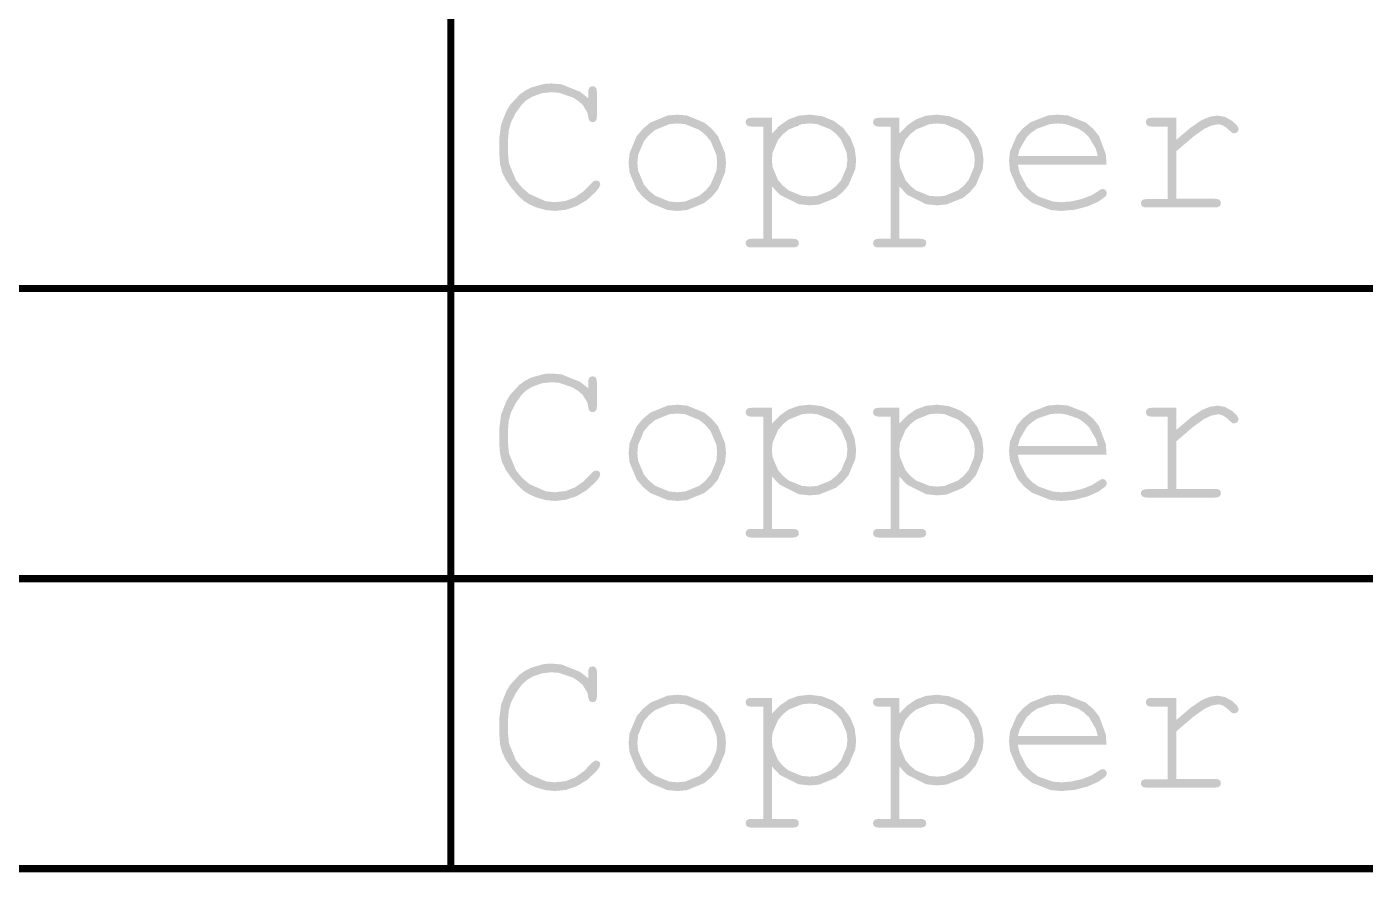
# Model space of a CAD drawing. Extents: x -3 to 268, y -4 to 76.
# Drawn here: x 188.44 to 207.35, y 30.49 to 42.44 of the extents above; entities that cross this region are included whole.
import ezdxf

# ---------------------------------------------------------------- set-up
doc = ezdxf.new("R2010")
doc.units = 0
doc.layers.add('DRILL_SYMBOLS', color=255, linetype='CONTINUOUS')

msp = doc.modelspace()

# ---------------------------------------------------------------- hatches: boundary and pattern name
at = {"layer": 'DRILL_SYMBOLS'}
for points in [[(196.371259, 41.428978), (196.371259, 41.515403), (196.37547, 41.553123), (196.388104, 41.578392), (196.407697, 41.592674), (196.432782, 41.597435), (196.457868, 41.592674), (196.47746, 41.578392), (196.490094, 41.553123), (196.494306, 41.515403), (196.494306, 41.174095), (196.490094, 41.135276), (196.47746, 41.109642), (196.457868, 41.095359), (196.432782, 41.090599), (196.409894, 41.094993), (196.391034, 41.108177), (196.377667, 41.131248), (196.371259, 41.165306), (196.360181, 41.22509), (196.29353, 41.334221), (196.237958, 41.383568), (196.150067, 41.440605), (195.956708, 41.50579), (195.851239, 41.513939), (195.713178, 41.498192), (195.583173, 41.45095), (195.498944, 41.400413), (195.433759, 41.339622), (195.346967, 41.219139), (195.27995, 41.086204), (195.249188, 40.977073), (195.238935, 40.854759), (195.238935, 40.639427), (195.251386, 40.506263), (195.350995, 40.267128), (195.438153, 40.161155), (195.541791, 40.072395), (195.773236, 39.970955), (195.901044, 39.958275), (196.051007, 39.975486), (196.184491, 40.027122), (196.307721, 40.113548), (196.426923, 40.23513), (196.45329, 40.258201), (196.482587, 40.265892), (196.506391, 40.261863), (196.525067, 40.249778), (196.537152, 40.231468), (196.541181, 40.208763), (196.525434, 40.166282), (196.478192, 40.106224), (196.350568, 39.988121), (196.207929, 39.903343), (196.056867, 39.852274), (195.903974, 39.835251), (195.769574, 39.848062), (195.632978, 39.886497), (195.536664, 39.929344), (195.458661, 39.978782), (195.38194, 40.049644), (195.289472, 40.156761), (195.20506, 40.277244), (195.152509, 40.388206), (195.125043, 40.499717), (195.115888, 40.621849), (195.115888, 40.872337), (195.140241, 41.055992), (195.2133, 41.243675), (195.266492, 41.33303), (195.399793, 41.478782), (195.479901, 41.535179), (195.566281, 41.579719), (195.749753, 41.630623), (195.846845, 41.636985), (195.993878, 41.623985), (196.256085, 41.519981)], [(198.318036, 40.514915), (198.305448, 40.379417), (198.20474, 40.139183), (198.193524, 40.514915), (198.183225, 40.626335), (198.100827, 40.823356), (198.028729, 40.908958), (197.941983, 40.980095), (197.742398, 41.061393), (197.62956, 41.071556), (197.516721, 41.061348), (197.317136, 40.979683), (197.23039, 40.908226), (197.158292, 40.822395), (197.075894, 40.62574), (197.065595, 40.514915), (197.075894, 40.404686), (197.158292, 40.208397), (197.23039, 40.122337), (197.317136, 40.05056), (197.516721, 39.968528), (197.62956, 39.958275), (197.742398, 39.968483), (197.941983, 40.050148), (198.028729, 40.121605), (198.100827, 40.207435), (198.183225, 40.404091), (198.193524, 40.514915), (198.20474, 40.139183), (198.11662, 40.034446), (198.010739, 39.947298), (197.767941, 39.8477), (197.631024, 39.835251), (197.492871, 39.847746), (197.248975, 39.94771), (197.143231, 40.035179), (197.055432, 40.140144), (196.955091, 40.380012), (196.942548, 40.514915), (196.955091, 40.650459), (197.055432, 40.89106), (197.143231, 40.996116), (197.248975, 41.083595), (197.492871, 41.183571), (197.631024, 41.196068), (197.767941, 41.183616), (198.010739, 41.084007), (198.11662, 40.996849), (198.20474, 40.892021), (198.305448, 40.651054)], [(198.966962, 41.152122), (198.966962, 40.928001), (199.080853, 41.044822), (199.202802, 41.128685), (199.340131, 41.179222), (199.500165, 41.196068), (199.674848, 41.174827), (199.835614, 41.111107), (199.972028, 41.009483), (200.073651, 40.874534), (200.136823, 40.719078), (200.15788, 40.555931), (200.146024, 40.428169), (200.051175, 40.201484), (200.033368, 40.555931), (200.023709, 40.658333), (199.946439, 40.840339), (199.878827, 40.919944), (199.797299, 40.986274), (199.608701, 41.06208), (199.50163, 41.071556), (199.393872, 41.062034), (199.204175, 40.985862), (199.122235, 40.919212), (199.054303, 40.839378), (198.976666, 40.657737), (198.966962, 40.555931), (198.976666, 40.453483), (199.054303, 40.27111), (199.122235, 40.191185), (199.204175, 40.124534), (199.393872, 40.048362), (199.50163, 40.038841), (199.608106, 40.048317), (199.796338, 40.124122), (199.878095, 40.190452), (199.946027, 40.270149), (200.023664, 40.452888), (200.033368, 40.555931), (200.051175, 40.201484), (199.968183, 40.102562), (199.867887, 40.02021), (199.63461, 39.926094), (199.50163, 39.914329), (199.344617, 39.931083), (199.077283, 40.065117), (198.966962, 40.182396), (198.966962, 39.441208), (199.26579, 39.441208), (199.30351, 39.436996), (199.328778, 39.424362), (199.343061, 39.40477), (199.347821, 39.379684), (199.343061, 39.355514), (199.328778, 39.335739), (199.30351, 39.322555), (199.26579, 39.318161), (198.678388, 39.318161), (198.640668, 39.322372), (198.615399, 39.335006), (198.601117, 39.354599), (198.596356, 39.379684), (198.601117, 39.40477), (198.615399, 39.424362), (198.640668, 39.436996), (198.678388, 39.441208), (198.843915, 39.441208), (198.843915, 41.02761), (198.678388, 41.02761), (198.640668, 41.032005), (198.615399, 41.045189), (198.601117, 41.06533), (198.596356, 41.090599), (198.601117, 41.114769), (198.615399, 41.134544), (198.640668, 41.147728), (198.678388, 41.152122)], [(200.767255, 41.152122), (200.767255, 40.928001), (200.881146, 41.044822), (201.003095, 41.128685), (201.140424, 41.179222), (201.300458, 41.196068), (201.475141, 41.174827), (201.635907, 41.111107), (201.772321, 41.009483), (201.873944, 40.874534), (201.937116, 40.719078), (201.958173, 40.555931), (201.946317, 40.428169), (201.851468, 40.201484), (201.833661, 40.555931), (201.824002, 40.658333), (201.746732, 40.840339), (201.67912, 40.919944), (201.597592, 40.986274), (201.408994, 41.06208), (201.301923, 41.071556), (201.194165, 41.062034), (201.004468, 40.985862), (200.922528, 40.919212), (200.854596, 40.839378), (200.776959, 40.657737), (200.767255, 40.555931), (200.776959, 40.453483), (200.854596, 40.27111), (200.922528, 40.191185), (201.004468, 40.124534), (201.194165, 40.048362), (201.301923, 40.038841), (201.408399, 40.048317), (201.596631, 40.124122), (201.678388, 40.190452), (201.74632, 40.270149), (201.823957, 40.452888), (201.833661, 40.555931), (201.851468, 40.201484), (201.768476, 40.102562), (201.66818, 40.02021), (201.434903, 39.926094), (201.301923, 39.914329), (201.14491, 39.931083), (200.877576, 40.065117), (200.767255, 40.182396), (200.767255, 39.441208), (201.066083, 39.441208), (201.103803, 39.436996), (201.129071, 39.424362), (201.143353, 39.40477), (201.148114, 39.379684), (201.143353, 39.355514), (201.129071, 39.335739), (201.103803, 39.322555), (201.066083, 39.318161), (200.478681, 39.318161), (200.440961, 39.322372), (200.415692, 39.335006), (200.40141, 39.354599), (200.396649, 39.379684), (200.40141, 39.40477), (200.415692, 39.424362), (200.440961, 39.436996), (200.478681, 39.441208), (200.644208, 39.441208), (200.644208, 41.02761), (200.478681, 41.02761), (200.440961, 41.032005), (200.415692, 41.045189), (200.40141, 41.06533), (200.396649, 41.090599), (200.40141, 41.114769), (200.415692, 41.134544), (200.440961, 41.147728), (200.478681, 41.152122)], [(203.696942, 40.488548), (202.443036, 40.488548), (202.467618, 40.374977), (202.567594, 40.182716), (202.642987, 40.104026), (202.731839, 40.04026), (202.939481, 39.967384), (203.05827, 39.958275), (203.199262, 39.969627), (203.346845, 40.003685), (203.483808, 40.056419), (203.592938, 40.123802), (203.618939, 40.140281), (203.641278, 40.145775), (203.663251, 40.141197), (203.682294, 40.127464), (203.695478, 40.107505), (203.699872, 40.084251), (203.694013, 40.059715), (203.676435, 40.035911), (203.578839, 39.965049), (203.426679, 39.898948), (203.244855, 39.851175), (203.05827, 39.835251), (202.906613, 39.848204), (202.642575, 39.95183), (202.530194, 40.042503), (202.437589, 40.151588), (202.331754, 40.402443), (202.318524, 40.544212), (202.33093, 40.673484), (202.430173, 40.903465), (202.517011, 41.004173), (202.622159, 41.088127), (202.867887, 41.184074), (203.008466, 41.196068), (203.152661, 41.183754), (203.400952, 41.085243), (203.505048, 40.999046), (203.5901, 40.893257), (203.572431, 40.61306), (203.546659, 40.710106), (203.450345, 40.875633), (203.379804, 40.944114), (203.298093, 40.99987), (203.112424, 41.063591), (203.008466, 41.071556), (202.904553, 41.063682), (202.719251, 41.000694), (202.63786, 40.945579), (202.567548, 40.877556), (202.470868, 40.711296), (202.444501, 40.61306), (203.572431, 40.61306), (203.5901, 40.893257), (203.686048, 40.638008)], [(204.684247, 41.152122), (204.684247, 40.841575), (204.894269, 41.019737), (205.043866, 41.120628), (205.158673, 41.16732), (205.264325, 41.182884), (205.370343, 41.16439), (205.468671, 41.108909), (205.539533, 41.043907), (205.563153, 40.996849), (205.558576, 40.971397), (205.544843, 40.950706), (205.524152, 40.936973), (205.4987, 40.932396), (205.48515, 40.933677), (205.473798, 40.937523), (205.459149, 40.948326), (205.435712, 40.970482), (205.387738, 41.013694), (205.346356, 41.040794), (205.308637, 41.055076), (205.271649, 41.059837), (205.182843, 41.043724), (205.077558, 40.995384), (204.922467, 40.884422), (204.684247, 40.680443), (204.684247, 40.006614), (205.229169, 40.006614), (205.267987, 40.002403), (205.293622, 39.989769), (205.307904, 39.970176), (205.312665, 39.945091), (205.307904, 39.920921), (205.293622, 39.901146), (205.267987, 39.887962), (205.229169, 39.883568), (204.263837, 39.883568), (204.226117, 39.887779), (204.200849, 39.900413), (204.186566, 39.919639), (204.181806, 39.943626), (204.186383, 39.966514), (204.200116, 39.985374), (204.225202, 39.998008), (204.263837, 40.00222), (204.5612, 40.00222), (204.5612, 41.02761), (204.334149, 41.02761), (204.29643, 41.032005), (204.271161, 41.045189), (204.256879, 41.06533), (204.252118, 41.090599), (204.256696, 41.114769), (204.270429, 41.134544), (204.295514, 41.147728), (204.334149, 41.152122)], [(196.371259, 37.328978), (196.371259, 37.415403), (196.37547, 37.453123), (196.388104, 37.478392), (196.407697, 37.492674), (196.432782, 37.497435), (196.457868, 37.492674), (196.47746, 37.478392), (196.490094, 37.453123), (196.494306, 37.415403), (196.494306, 37.074095), (196.490094, 37.035276), (196.47746, 37.009642), (196.457868, 36.995359), (196.432782, 36.990599), (196.409894, 36.994993), (196.391034, 37.008177), (196.377667, 37.031248), (196.371259, 37.065306), (196.360181, 37.12509), (196.29353, 37.234221), (196.237958, 37.283568), (196.150067, 37.340605), (195.956708, 37.40579), (195.851239, 37.413939), (195.713178, 37.398192), (195.583173, 37.35095), (195.498944, 37.300413), (195.433759, 37.239622), (195.346967, 37.119139), (195.27995, 36.986204), (195.249188, 36.877073), (195.238935, 36.754759), (195.238935, 36.539427), (195.251386, 36.406263), (195.350995, 36.167128), (195.438153, 36.061155), (195.541791, 35.972395), (195.773236, 35.870955), (195.901044, 35.858275), (196.051007, 35.875486), (196.184491, 35.927122), (196.307721, 36.013548), (196.426923, 36.13513), (196.45329, 36.158201), (196.482587, 36.165892), (196.506391, 36.161863), (196.525067, 36.149778), (196.537152, 36.131468), (196.541181, 36.108763), (196.525434, 36.066282), (196.478192, 36.006224), (196.350568, 35.888121), (196.207929, 35.803343), (196.056867, 35.752274), (195.903974, 35.735251), (195.769574, 35.748062), (195.632978, 35.786497), (195.536664, 35.829344), (195.458661, 35.878782), (195.38194, 35.949644), (195.289472, 36.056761), (195.20506, 36.177244), (195.152509, 36.288206), (195.125043, 36.399717), (195.115888, 36.521849), (195.115888, 36.772337), (195.140241, 36.955992), (195.2133, 37.143675), (195.266492, 37.23303), (195.399793, 37.378782), (195.479901, 37.435179), (195.566281, 37.479719), (195.749753, 37.530623), (195.846845, 37.536985), (195.993878, 37.523985), (196.256085, 37.419981)], [(198.318036, 36.414915), (198.305448, 36.279417), (198.20474, 36.039183), (198.193524, 36.414915), (198.183225, 36.526335), (198.100827, 36.723356), (198.028729, 36.808958), (197.941983, 36.880095), (197.742398, 36.961393), (197.62956, 36.971556), (197.516721, 36.961348), (197.317136, 36.879683), (197.23039, 36.808226), (197.158292, 36.722395), (197.075894, 36.52574), (197.065595, 36.414915), (197.075894, 36.304686), (197.158292, 36.108397), (197.23039, 36.022337), (197.317136, 35.95056), (197.516721, 35.868528), (197.62956, 35.858275), (197.742398, 35.868483), (197.941983, 35.950148), (198.028729, 36.021605), (198.100827, 36.107435), (198.183225, 36.304091), (198.193524, 36.414915), (198.20474, 36.039183), (198.11662, 35.934446), (198.010739, 35.847298), (197.767941, 35.7477), (197.631024, 35.735251), (197.492871, 35.747746), (197.248975, 35.84771), (197.143231, 35.935179), (197.055432, 36.040144), (196.955091, 36.280012), (196.942548, 36.414915), (196.955091, 36.550459), (197.055432, 36.79106), (197.143231, 36.896116), (197.248975, 36.983595), (197.492871, 37.083571), (197.631024, 37.096068), (197.767941, 37.083616), (198.010739, 36.984007), (198.11662, 36.896849), (198.20474, 36.792021), (198.305448, 36.551054)], [(198.966962, 37.052122), (198.966962, 36.828001), (199.080853, 36.944822), (199.202802, 37.028685), (199.340131, 37.079222), (199.500165, 37.096068), (199.674848, 37.074827), (199.835614, 37.011107), (199.972028, 36.909483), (200.073651, 36.774534), (200.136823, 36.619078), (200.15788, 36.455931), (200.146024, 36.328169), (200.051175, 36.101484), (200.033368, 36.455931), (200.023709, 36.558333), (199.946439, 36.740339), (199.878827, 36.819944), (199.797299, 36.886274), (199.608701, 36.96208), (199.50163, 36.971556), (199.393872, 36.962034), (199.204175, 36.885862), (199.122235, 36.819212), (199.054303, 36.739378), (198.976666, 36.557737), (198.966962, 36.455931), (198.976666, 36.353483), (199.054303, 36.17111), (199.122235, 36.091185), (199.204175, 36.024534), (199.393872, 35.948362), (199.50163, 35.938841), (199.608106, 35.948317), (199.796338, 36.024122), (199.878095, 36.090452), (199.946027, 36.170149), (200.023664, 36.352888), (200.033368, 36.455931), (200.051175, 36.101484), (199.968183, 36.002562), (199.867887, 35.92021), (199.63461, 35.826094), (199.50163, 35.814329), (199.344617, 35.831083), (199.077283, 35.965117), (198.966962, 36.082396), (198.966962, 35.341208), (199.26579, 35.341208), (199.30351, 35.336996), (199.328778, 35.324362), (199.343061, 35.30477), (199.347821, 35.279684), (199.343061, 35.255514), (199.328778, 35.235739), (199.30351, 35.222555), (199.26579, 35.218161), (198.678388, 35.218161), (198.640668, 35.222372), (198.615399, 35.235006), (198.601117, 35.254599), (198.596356, 35.279684), (198.601117, 35.30477), (198.615399, 35.324362), (198.640668, 35.336996), (198.678388, 35.341208), (198.843915, 35.341208), (198.843915, 36.92761), (198.678388, 36.92761), (198.640668, 36.932005), (198.615399, 36.945189), (198.601117, 36.96533), (198.596356, 36.990599), (198.601117, 37.014769), (198.615399, 37.034544), (198.640668, 37.047728), (198.678388, 37.052122)], [(200.767255, 37.052122), (200.767255, 36.828001), (200.881146, 36.944822), (201.003095, 37.028685), (201.140424, 37.079222), (201.300458, 37.096068), (201.475141, 37.074827), (201.635907, 37.011107), (201.772321, 36.909483), (201.873944, 36.774534), (201.937116, 36.619078), (201.958173, 36.455931), (201.946317, 36.328169), (201.851468, 36.101484), (201.833661, 36.455931), (201.824002, 36.558333), (201.746732, 36.740339), (201.67912, 36.819944), (201.597592, 36.886274), (201.408994, 36.96208), (201.301923, 36.971556), (201.194165, 36.962034), (201.004468, 36.885862), (200.922528, 36.819212), (200.854596, 36.739378), (200.776959, 36.557737), (200.767255, 36.455931), (200.776959, 36.353483), (200.854596, 36.17111), (200.922528, 36.091185), (201.004468, 36.024534), (201.194165, 35.948362), (201.301923, 35.938841), (201.408399, 35.948317), (201.596631, 36.024122), (201.678388, 36.090452), (201.74632, 36.170149), (201.823957, 36.352888), (201.833661, 36.455931), (201.851468, 36.101484), (201.768476, 36.002562), (201.66818, 35.92021), (201.434903, 35.826094), (201.301923, 35.814329), (201.14491, 35.831083), (200.877576, 35.965117), (200.767255, 36.082396), (200.767255, 35.341208), (201.066083, 35.341208), (201.103803, 35.336996), (201.129071, 35.324362), (201.143353, 35.30477), (201.148114, 35.279684), (201.143353, 35.255514), (201.129071, 35.235739), (201.103803, 35.222555), (201.066083, 35.218161), (200.478681, 35.218161), (200.440961, 35.222372), (200.415692, 35.235006), (200.40141, 35.254599), (200.396649, 35.279684), (200.40141, 35.30477), (200.415692, 35.324362), (200.440961, 35.336996), (200.478681, 35.341208), (200.644208, 35.341208), (200.644208, 36.92761), (200.478681, 36.92761), (200.440961, 36.932005), (200.415692, 36.945189), (200.40141, 36.96533), (200.396649, 36.990599), (200.40141, 37.014769), (200.415692, 37.034544), (200.440961, 37.047728), (200.478681, 37.052122)], [(203.696942, 36.388548), (202.443036, 36.388548), (202.467618, 36.274977), (202.567594, 36.082716), (202.642987, 36.004026), (202.731839, 35.94026), (202.939481, 35.867384), (203.05827, 35.858275), (203.199262, 35.869627), (203.346845, 35.903685), (203.483808, 35.956419), (203.592938, 36.023802), (203.618939, 36.040281), (203.641278, 36.045775), (203.663251, 36.041197), (203.682294, 36.027464), (203.695478, 36.007505), (203.699872, 35.984251), (203.694013, 35.959715), (203.676435, 35.935911), (203.578839, 35.865049), (203.426679, 35.798948), (203.244855, 35.751175), (203.05827, 35.735251), (202.906613, 35.748204), (202.642575, 35.85183), (202.530194, 35.942503), (202.437589, 36.051588), (202.331754, 36.302443), (202.318524, 36.444212), (202.33093, 36.573484), (202.430173, 36.803465), (202.517011, 36.904173), (202.622159, 36.988127), (202.867887, 37.084074), (203.008466, 37.096068), (203.152661, 37.083754), (203.400952, 36.985243), (203.505048, 36.899046), (203.5901, 36.793257), (203.572431, 36.51306), (203.546659, 36.610106), (203.450345, 36.775633), (203.379804, 36.844114), (203.298093, 36.89987), (203.112424, 36.963591), (203.008466, 36.971556), (202.904553, 36.963682), (202.719251, 36.900694), (202.63786, 36.845579), (202.567548, 36.777556), (202.470868, 36.611296), (202.444501, 36.51306), (203.572431, 36.51306), (203.5901, 36.793257), (203.686048, 36.538008)], [(204.684247, 37.052122), (204.684247, 36.741575), (204.894269, 36.919737), (205.043866, 37.020628), (205.158673, 37.06732), (205.264325, 37.082884), (205.370343, 37.06439), (205.468671, 37.008909), (205.539533, 36.943907), (205.563153, 36.896849), (205.558576, 36.871397), (205.544843, 36.850706), (205.524152, 36.836973), (205.4987, 36.832396), (205.48515, 36.833677), (205.473798, 36.837523), (205.459149, 36.848326), (205.435712, 36.870482), (205.387738, 36.913694), (205.346356, 36.940794), (205.308637, 36.955076), (205.271649, 36.959837), (205.182843, 36.943724), (205.077558, 36.895384), (204.922467, 36.784422), (204.684247, 36.580443), (204.684247, 35.906614), (205.229169, 35.906614), (205.267987, 35.902403), (205.293622, 35.889769), (205.307904, 35.870176), (205.312665, 35.845091), (205.307904, 35.820921), (205.293622, 35.801146), (205.267987, 35.787962), (205.229169, 35.783568), (204.263837, 35.783568), (204.226117, 35.787779), (204.200849, 35.800413), (204.186566, 35.819639), (204.181806, 35.843626), (204.186383, 35.866514), (204.200116, 35.885374), (204.225202, 35.898008), (204.263837, 35.90222), (204.5612, 35.90222), (204.5612, 36.92761), (204.334149, 36.92761), (204.29643, 36.932005), (204.271161, 36.945189), (204.256879, 36.96533), (204.252118, 36.990599), (204.256696, 37.014769), (204.270429, 37.034544), (204.295514, 37.047728), (204.334149, 37.052122)], [(196.371259, 33.228978), (196.371259, 33.315403), (196.37547, 33.353123), (196.388104, 33.378392), (196.407697, 33.392674), (196.432782, 33.397435), (196.457868, 33.392674), (196.47746, 33.378392), (196.490094, 33.353123), (196.494306, 33.315403), (196.494306, 32.974095), (196.490094, 32.935276), (196.47746, 32.909642), (196.457868, 32.895359), (196.432782, 32.890599), (196.409894, 32.894993), (196.391034, 32.908177), (196.377667, 32.931248), (196.371259, 32.965306), (196.360181, 33.02509), (196.29353, 33.134221), (196.237958, 33.183568), (196.150067, 33.240605), (195.956708, 33.30579), (195.851239, 33.313939), (195.713178, 33.298192), (195.583173, 33.25095), (195.498944, 33.200413), (195.433759, 33.139622), (195.346967, 33.019139), (195.27995, 32.886204), (195.249188, 32.777073), (195.238935, 32.654759), (195.238935, 32.439427), (195.251386, 32.306263), (195.350995, 32.067128), (195.438153, 31.961155), (195.541791, 31.872395), (195.773236, 31.770955), (195.901044, 31.758275), (196.051007, 31.775486), (196.184491, 31.827122), (196.307721, 31.913548), (196.426923, 32.03513), (196.45329, 32.058201), (196.482587, 32.065892), (196.506391, 32.061863), (196.525067, 32.049778), (196.537152, 32.031468), (196.541181, 32.008763), (196.525434, 31.966282), (196.478192, 31.906224), (196.350568, 31.788121), (196.207929, 31.703343), (196.056867, 31.652274), (195.903974, 31.635251), (195.769574, 31.648062), (195.632978, 31.686497), (195.536664, 31.729344), (195.458661, 31.778782), (195.38194, 31.849644), (195.289472, 31.956761), (195.20506, 32.077244), (195.152509, 32.188206), (195.125043, 32.299717), (195.115888, 32.421849), (195.115888, 32.672337), (195.140241, 32.855992), (195.2133, 33.043675), (195.266492, 33.13303), (195.399793, 33.278782), (195.479901, 33.335179), (195.566281, 33.379719), (195.749753, 33.430623), (195.846845, 33.436985), (195.993878, 33.423985), (196.256085, 33.319981)], [(198.318036, 32.314915), (198.305448, 32.179417), (198.20474, 31.939183), (198.193524, 32.314915), (198.183225, 32.426335), (198.100827, 32.623356), (198.028729, 32.708958), (197.941983, 32.780095), (197.742398, 32.861393), (197.62956, 32.871556), (197.516721, 32.861348), (197.317136, 32.779683), (197.23039, 32.708226), (197.158292, 32.622395), (197.075894, 32.42574), (197.065595, 32.314915), (197.075894, 32.204686), (197.158292, 32.008397), (197.23039, 31.922337), (197.317136, 31.85056), (197.516721, 31.768528), (197.62956, 31.758275), (197.742398, 31.768483), (197.941983, 31.850148), (198.028729, 31.921605), (198.100827, 32.007435), (198.183225, 32.204091), (198.193524, 32.314915), (198.20474, 31.939183), (198.11662, 31.834446), (198.010739, 31.747298), (197.767941, 31.6477), (197.631024, 31.635251), (197.492871, 31.647746), (197.248975, 31.74771), (197.143231, 31.835179), (197.055432, 31.940144), (196.955091, 32.180012), (196.942548, 32.314915), (196.955091, 32.450459), (197.055432, 32.69106), (197.143231, 32.796116), (197.248975, 32.883595), (197.492871, 32.983571), (197.631024, 32.996068), (197.767941, 32.983616), (198.010739, 32.884007), (198.11662, 32.796849), (198.20474, 32.692021), (198.305448, 32.451054)], [(198.966962, 32.952122), (198.966962, 32.728001), (199.080853, 32.844822), (199.202802, 32.928685), (199.340131, 32.979222), (199.500165, 32.996068), (199.674848, 32.974827), (199.835614, 32.911107), (199.972028, 32.809483), (200.073651, 32.674534), (200.136823, 32.519078), (200.15788, 32.355931), (200.146024, 32.228169), (200.051175, 32.001484), (200.033368, 32.355931), (200.023709, 32.458333), (199.946439, 32.640339), (199.878827, 32.719944), (199.797299, 32.786274), (199.608701, 32.86208), (199.50163, 32.871556), (199.393872, 32.862034), (199.204175, 32.785862), (199.122235, 32.719212), (199.054303, 32.639378), (198.976666, 32.457737), (198.966962, 32.355931), (198.976666, 32.253483), (199.054303, 32.07111), (199.122235, 31.991185), (199.204175, 31.924534), (199.393872, 31.848362), (199.50163, 31.838841), (199.608106, 31.848317), (199.796338, 31.924122), (199.878095, 31.990452), (199.946027, 32.070149), (200.023664, 32.252888), (200.033368, 32.355931), (200.051175, 32.001484), (199.968183, 31.902562), (199.867887, 31.82021), (199.63461, 31.726094), (199.50163, 31.714329), (199.344617, 31.731083), (199.077283, 31.865117), (198.966962, 31.982396), (198.966962, 31.241208), (199.26579, 31.241208), (199.30351, 31.236996), (199.328778, 31.224362), (199.343061, 31.20477), (199.347821, 31.179684), (199.343061, 31.155514), (199.328778, 31.135739), (199.30351, 31.122555), (199.26579, 31.118161), (198.678388, 31.118161), (198.640668, 31.122372), (198.615399, 31.135006), (198.601117, 31.154599), (198.596356, 31.179684), (198.601117, 31.20477), (198.615399, 31.224362), (198.640668, 31.236996), (198.678388, 31.241208), (198.843915, 31.241208), (198.843915, 32.82761), (198.678388, 32.82761), (198.640668, 32.832005), (198.615399, 32.845189), (198.601117, 32.86533), (198.596356, 32.890599), (198.601117, 32.914769), (198.615399, 32.934544), (198.640668, 32.947728), (198.678388, 32.952122)], [(200.767255, 32.952122), (200.767255, 32.728001), (200.881146, 32.844822), (201.003095, 32.928685), (201.140424, 32.979222), (201.300458, 32.996068), (201.475141, 32.974827), (201.635907, 32.911107), (201.772321, 32.809483), (201.873944, 32.674534), (201.937116, 32.519078), (201.958173, 32.355931), (201.946317, 32.228169), (201.851468, 32.001484), (201.833661, 32.355931), (201.824002, 32.458333), (201.746732, 32.640339), (201.67912, 32.719944), (201.597592, 32.786274), (201.408994, 32.86208), (201.301923, 32.871556), (201.194165, 32.862034), (201.004468, 32.785862), (200.922528, 32.719212), (200.854596, 32.639378), (200.776959, 32.457737), (200.767255, 32.355931), (200.776959, 32.253483), (200.854596, 32.07111), (200.922528, 31.991185), (201.004468, 31.924534), (201.194165, 31.848362), (201.301923, 31.838841), (201.408399, 31.848317), (201.596631, 31.924122), (201.678388, 31.990452), (201.74632, 32.070149), (201.823957, 32.252888), (201.833661, 32.355931), (201.851468, 32.001484), (201.768476, 31.902562), (201.66818, 31.82021), (201.434903, 31.726094), (201.301923, 31.714329), (201.14491, 31.731083), (200.877576, 31.865117), (200.767255, 31.982396), (200.767255, 31.241208), (201.066083, 31.241208), (201.103803, 31.236996), (201.129071, 31.224362), (201.143353, 31.20477), (201.148114, 31.179684), (201.143353, 31.155514), (201.129071, 31.135739), (201.103803, 31.122555), (201.066083, 31.118161), (200.478681, 31.118161), (200.440961, 31.122372), (200.415692, 31.135006), (200.40141, 31.154599), (200.396649, 31.179684), (200.40141, 31.20477), (200.415692, 31.224362), (200.440961, 31.236996), (200.478681, 31.241208), (200.644208, 31.241208), (200.644208, 32.82761), (200.478681, 32.82761), (200.440961, 32.832005), (200.415692, 32.845189), (200.40141, 32.86533), (200.396649, 32.890599), (200.40141, 32.914769), (200.415692, 32.934544), (200.440961, 32.947728), (200.478681, 32.952122)], [(203.696942, 32.288548), (202.443036, 32.288548), (202.467618, 32.174977), (202.567594, 31.982716), (202.642987, 31.904026), (202.731839, 31.84026), (202.939481, 31.767384), (203.05827, 31.758275), (203.199262, 31.769627), (203.346845, 31.803685), (203.483808, 31.856419), (203.592938, 31.923802), (203.618939, 31.940281), (203.641278, 31.945775), (203.663251, 31.941197), (203.682294, 31.927464), (203.695478, 31.907505), (203.699872, 31.884251), (203.694013, 31.859715), (203.676435, 31.835911), (203.578839, 31.765049), (203.426679, 31.698948), (203.244855, 31.651175), (203.05827, 31.635251), (202.906613, 31.648204), (202.642575, 31.75183), (202.530194, 31.842503), (202.437589, 31.951588), (202.331754, 32.202443), (202.318524, 32.344212), (202.33093, 32.473484), (202.430173, 32.703465), (202.517011, 32.804173), (202.622159, 32.888127), (202.867887, 32.984074), (203.008466, 32.996068), (203.152661, 32.983754), (203.400952, 32.885243), (203.505048, 32.799046), (203.5901, 32.693257), (203.572431, 32.41306), (203.546659, 32.510106), (203.450345, 32.675633), (203.379804, 32.744114), (203.298093, 32.79987), (203.112424, 32.863591), (203.008466, 32.871556), (202.904553, 32.863682), (202.719251, 32.800694), (202.63786, 32.745579), (202.567548, 32.677556), (202.470868, 32.511296), (202.444501, 32.41306), (203.572431, 32.41306), (203.5901, 32.693257), (203.686048, 32.438008)], [(204.684247, 32.952122), (204.684247, 32.641575), (204.894269, 32.819737), (205.043866, 32.920628), (205.158673, 32.96732), (205.264325, 32.982884), (205.370343, 32.96439), (205.468671, 32.908909), (205.539533, 32.843907), (205.563153, 32.796849), (205.558576, 32.771397), (205.544843, 32.750706), (205.524152, 32.736973), (205.4987, 32.732396), (205.48515, 32.733677), (205.473798, 32.737523), (205.459149, 32.748326), (205.435712, 32.770482), (205.387738, 32.813694), (205.346356, 32.840794), (205.308637, 32.855076), (205.271649, 32.859837), (205.182843, 32.843724), (205.077558, 32.795384), (204.922467, 32.684422), (204.684247, 32.480443), (204.684247, 31.806614), (205.229169, 31.806614), (205.267987, 31.802403), (205.293622, 31.789769), (205.307904, 31.770176), (205.312665, 31.745091), (205.307904, 31.720921), (205.293622, 31.701146), (205.267987, 31.687962), (205.229169, 31.683568), (204.263837, 31.683568), (204.226117, 31.687779), (204.200849, 31.700413), (204.186566, 31.719639), (204.181806, 31.743626), (204.186383, 31.766514), (204.200116, 31.785374), (204.225202, 31.798008), (204.263837, 31.80222), (204.5612, 31.80222), (204.5612, 32.82761), (204.334149, 32.82761), (204.29643, 32.832005), (204.271161, 32.845189), (204.256879, 32.86533), (204.252118, 32.890599), (204.256696, 32.914769), (204.270429, 32.934544), (204.295514, 32.947728), (204.334149, 32.952122)]]:
    msp.add_hatch(color=7, dxfattribs=at).paths.add_polyline_path(points)

# ---------------------------------------------------------------- linework, layer by layer
at = {"layer": 'DRILL_SYMBOLS', "color": 7}
for points, const_width in [([(194.429853, 67.437377), (194.429853, 30.537377)], 0.1), ([(196.371259, 41.428978), (196.371259, 41.515403), (196.37547, 41.553123), (196.388104, 41.578392), (196.407697, 41.592674), (196.432782, 41.597435), (196.457868, 41.592674), (196.47746, 41.578392), (196.490094, 41.553123), (196.494306, 41.515403), (196.494306, 41.174095), (196.490094, 41.135276), (196.47746, 41.109642), (196.457868, 41.095359), (196.432782, 41.090599), (196.409894, 41.094993), (196.391034, 41.108177), (196.377667, 41.131248), (196.371259, 41.165306), (196.360181, 41.22509), (196.29353, 41.334221), (196.237958, 41.383568), (196.150067, 41.440605), (195.956708, 41.50579), (195.851239, 41.513939), (195.713178, 41.498192), (195.583173, 41.45095), (195.498944, 41.400413), (195.433759, 41.339622), (195.346967, 41.219139), (195.27995, 41.086204), (195.249188, 40.977073), (195.238935, 40.854759), (195.238935, 40.639427), (195.251386, 40.506263), (195.350995, 40.267128), (195.438153, 40.161155), (195.541791, 40.072395), (195.773236, 39.970955), (195.901044, 39.958275), (196.051007, 39.975486), (196.184491, 40.027122), (196.307721, 40.113548), (196.426923, 40.23513), (196.45329, 40.258201), (196.482587, 40.265892), (196.506391, 40.261863), (196.525067, 40.249778), (196.537152, 40.231468), (196.541181, 40.208763), (196.525434, 40.166282), (196.478192, 40.106224), (196.350568, 39.988121), (196.207929, 39.903343), (196.056867, 39.852274), (195.903974, 39.835251), (195.769574, 39.848062), (195.632978, 39.886497), (195.536664, 39.929344), (195.458661, 39.978782), (195.38194, 40.049644), (195.289472, 40.156761), (195.20506, 40.277244), (195.152509, 40.388206), (195.125043, 40.499717), (195.115888, 40.621849), (195.115888, 40.872337), (195.140241, 41.055992), (195.2133, 41.243675), (195.266492, 41.33303), (195.399793, 41.478782), (195.479901, 41.535179), (195.566281, 41.579719), (195.749753, 41.630623), (195.846845, 41.636985), (195.993878, 41.623985), (196.256085, 41.519981), (196.371259, 41.428978)], 0.000001), ([(198.318036, 40.514915), (198.305448, 40.379417), (198.20474, 40.139183), (198.193524, 40.514915), (198.183225, 40.626335), (198.100827, 40.823356), (198.028729, 40.908958), (197.941983, 40.980095), (197.742398, 41.061393), (197.62956, 41.071556), (197.516721, 41.061348), (197.317136, 40.979683), (197.23039, 40.908226), (197.158292, 40.822395), (197.075894, 40.62574), (197.065595, 40.514915), (197.075894, 40.404686), (197.158292, 40.208397), (197.23039, 40.122337), (197.317136, 40.05056), (197.516721, 39.968528), (197.62956, 39.958275), (197.742398, 39.968483), (197.941983, 40.050148), (198.028729, 40.121605), (198.100827, 40.207435), (198.183225, 40.404091), (198.193524, 40.514915), (198.20474, 40.139183), (198.11662, 40.034446), (198.010739, 39.947298), (197.767941, 39.8477), (197.631024, 39.835251), (197.492871, 39.847746), (197.248975, 39.94771), (197.143231, 40.035179), (197.055432, 40.140144), (196.955091, 40.380012), (196.942548, 40.514915), (196.955091, 40.650459), (197.055432, 40.89106), (197.143231, 40.996116), (197.248975, 41.083595), (197.492871, 41.183571), (197.631024, 41.196068), (197.767941, 41.183616), (198.010739, 41.084007), (198.11662, 40.996849), (198.20474, 40.892021), (198.305448, 40.651054), (198.318036, 40.514915)], 0.000001), ([(198.966962, 41.152122), (198.966962, 40.928001), (199.080853, 41.044822), (199.202802, 41.128685), (199.340131, 41.179222), (199.500165, 41.196068), (199.674848, 41.174827), (199.835614, 41.111107), (199.972028, 41.009483), (200.073651, 40.874534), (200.136823, 40.719078), (200.15788, 40.555931), (200.146024, 40.428169), (200.051175, 40.201484), (200.033368, 40.555931), (200.023709, 40.658333), (199.946439, 40.840339), (199.878827, 40.919944), (199.797299, 40.986274), (199.608701, 41.06208), (199.50163, 41.071556), (199.393872, 41.062034), (199.204175, 40.985862), (199.122235, 40.919212), (199.054303, 40.839378), (198.976666, 40.657737), (198.966962, 40.555931), (198.976666, 40.453483), (199.054303, 40.27111), (199.122235, 40.191185), (199.204175, 40.124534), (199.393872, 40.048362), (199.50163, 40.038841), (199.608106, 40.048317), (199.796338, 40.124122), (199.878095, 40.190452), (199.946027, 40.270149), (200.023664, 40.452888), (200.033368, 40.555931), (200.051175, 40.201484), (199.968183, 40.102562), (199.867887, 40.02021), (199.63461, 39.926094), (199.50163, 39.914329), (199.344617, 39.931083), (199.077283, 40.065117), (198.966962, 40.182396), (198.966962, 39.441208), (199.26579, 39.441208), (199.30351, 39.436996), (199.328778, 39.424362), (199.343061, 39.40477), (199.347821, 39.379684), (199.343061, 39.355514), (199.328778, 39.335739), (199.30351, 39.322555), (199.26579, 39.318161), (198.678388, 39.318161), (198.640668, 39.322372), (198.615399, 39.335006), (198.601117, 39.354599), (198.596356, 39.379684), (198.601117, 39.40477), (198.615399, 39.424362), (198.640668, 39.436996), (198.678388, 39.441208), (198.843915, 39.441208), (198.843915, 41.02761), (198.678388, 41.02761), (198.640668, 41.032005), (198.615399, 41.045189), (198.601117, 41.06533), (198.596356, 41.090599), (198.601117, 41.114769), (198.615399, 41.134544), (198.640668, 41.147728), (198.678388, 41.152122), (198.966962, 41.152122)], 0.000001), ([(200.767255, 41.152122), (200.767255, 40.928001), (200.881146, 41.044822), (201.003095, 41.128685), (201.140424, 41.179222), (201.300458, 41.196068), (201.475141, 41.174827), (201.635907, 41.111107), (201.772321, 41.009483), (201.873944, 40.874534), (201.937116, 40.719078), (201.958173, 40.555931), (201.946317, 40.428169), (201.851468, 40.201484), (201.833661, 40.555931), (201.824002, 40.658333), (201.746732, 40.840339), (201.67912, 40.919944), (201.597592, 40.986274), (201.408994, 41.06208), (201.301923, 41.071556), (201.194165, 41.062034), (201.004468, 40.985862), (200.922528, 40.919212), (200.854596, 40.839378), (200.776959, 40.657737), (200.767255, 40.555931), (200.776959, 40.453483), (200.854596, 40.27111), (200.922528, 40.191185), (201.004468, 40.124534), (201.194165, 40.048362), (201.301923, 40.038841), (201.408399, 40.048317), (201.596631, 40.124122), (201.678388, 40.190452), (201.74632, 40.270149), (201.823957, 40.452888), (201.833661, 40.555931), (201.851468, 40.201484), (201.768476, 40.102562), (201.66818, 40.02021), (201.434903, 39.926094), (201.301923, 39.914329), (201.14491, 39.931083), (200.877576, 40.065117), (200.767255, 40.182396), (200.767255, 39.441208), (201.066083, 39.441208), (201.103803, 39.436996), (201.129071, 39.424362), (201.143353, 39.40477), (201.148114, 39.379684), (201.143353, 39.355514), (201.129071, 39.335739), (201.103803, 39.322555), (201.066083, 39.318161), (200.478681, 39.318161), (200.440961, 39.322372), (200.415692, 39.335006), (200.40141, 39.354599), (200.396649, 39.379684), (200.40141, 39.40477), (200.415692, 39.424362), (200.440961, 39.436996), (200.478681, 39.441208), (200.644208, 39.441208), (200.644208, 41.02761), (200.478681, 41.02761), (200.440961, 41.032005), (200.415692, 41.045189), (200.40141, 41.06533), (200.396649, 41.090599), (200.40141, 41.114769), (200.415692, 41.134544), (200.440961, 41.147728), (200.478681, 41.152122), (200.767255, 41.152122)], 0.000001), ([(203.696942, 40.488548), (202.443036, 40.488548), (202.467618, 40.374977), (202.567594, 40.182716), (202.642987, 40.104026), (202.731839, 40.04026), (202.939481, 39.967384), (203.05827, 39.958275), (203.199262, 39.969627), (203.346845, 40.003685), (203.483808, 40.056419), (203.592938, 40.123802), (203.618939, 40.140281), (203.641278, 40.145775), (203.663251, 40.141197), (203.682294, 40.127464), (203.695478, 40.107505), (203.699872, 40.084251), (203.694013, 40.059715), (203.676435, 40.035911), (203.578839, 39.965049), (203.426679, 39.898948), (203.244855, 39.851175), (203.05827, 39.835251), (202.906613, 39.848204), (202.642575, 39.95183), (202.530194, 40.042503), (202.437589, 40.151588), (202.331754, 40.402443), (202.318524, 40.544212), (202.33093, 40.673484), (202.430173, 40.903465), (202.517011, 41.004173), (202.622159, 41.088127), (202.867887, 41.184074), (203.008466, 41.196068), (203.152661, 41.183754), (203.400952, 41.085243), (203.505048, 40.999046), (203.5901, 40.893257), (203.572431, 40.61306), (203.546659, 40.710106), (203.450345, 40.875633), (203.379804, 40.944114), (203.298093, 40.99987), (203.112424, 41.063591), (203.008466, 41.071556), (202.904553, 41.063682), (202.719251, 41.000694), (202.63786, 40.945579), (202.567548, 40.877556), (202.470868, 40.711296), (202.444501, 40.61306), (203.572431, 40.61306), (203.5901, 40.893257), (203.686048, 40.638008), (203.696942, 40.488548)], 0.000001), ([(204.684247, 41.152122), (204.684247, 40.841575), (204.894269, 41.019737), (205.043866, 41.120628), (205.158673, 41.16732), (205.264325, 41.182884), (205.370343, 41.16439), (205.468671, 41.108909), (205.539533, 41.043907), (205.563153, 40.996849), (205.558576, 40.971397), (205.544843, 40.950706), (205.524152, 40.936973), (205.4987, 40.932396), (205.48515, 40.933677), (205.473798, 40.937523), (205.459149, 40.948326), (205.435712, 40.970482), (205.387738, 41.013694), (205.346356, 41.040794), (205.308637, 41.055076), (205.271649, 41.059837), (205.182843, 41.043724), (205.077558, 40.995384), (204.922467, 40.884422), (204.684247, 40.680443), (204.684247, 40.006614), (205.229169, 40.006614), (205.267987, 40.002403), (205.293622, 39.989769), (205.307904, 39.970176), (205.312665, 39.945091), (205.307904, 39.920921), (205.293622, 39.901146), (205.267987, 39.887962), (205.229169, 39.883568), (204.263837, 39.883568), (204.226117, 39.887779), (204.200849, 39.900413), (204.186566, 39.919639), (204.181806, 39.943626), (204.186383, 39.966514), (204.200116, 39.985374), (204.225202, 39.998008), (204.263837, 40.00222), (204.5612, 40.00222), (204.5612, 41.02761), (204.334149, 41.02761), (204.29643, 41.032005), (204.271161, 41.045189), (204.256879, 41.06533), (204.252118, 41.090599), (204.256696, 41.114769), (204.270429, 41.134544), (204.295514, 41.147728), (204.334149, 41.152122), (204.684247, 41.152122)], 0.000001), ([(110.923999, 38.737377), (267.529853, 38.737377)], 0.1), ([(196.371259, 37.328978), (196.371259, 37.415403), (196.37547, 37.453123), (196.388104, 37.478392), (196.407697, 37.492674), (196.432782, 37.497435), (196.457868, 37.492674), (196.47746, 37.478392), (196.490094, 37.453123), (196.494306, 37.415403), (196.494306, 37.074095), (196.490094, 37.035276), (196.47746, 37.009642), (196.457868, 36.995359), (196.432782, 36.990599), (196.409894, 36.994993), (196.391034, 37.008177), (196.377667, 37.031248), (196.371259, 37.065306), (196.360181, 37.12509), (196.29353, 37.234221), (196.237958, 37.283568), (196.150067, 37.340605), (195.956708, 37.40579), (195.851239, 37.413939), (195.713178, 37.398192), (195.583173, 37.35095), (195.498944, 37.300413), (195.433759, 37.239622), (195.346967, 37.119139), (195.27995, 36.986204), (195.249188, 36.877073), (195.238935, 36.754759), (195.238935, 36.539427), (195.251386, 36.406263), (195.350995, 36.167128), (195.438153, 36.061155), (195.541791, 35.972395), (195.773236, 35.870955), (195.901044, 35.858275), (196.051007, 35.875486), (196.184491, 35.927122), (196.307721, 36.013548), (196.426923, 36.13513), (196.45329, 36.158201), (196.482587, 36.165892), (196.506391, 36.161863), (196.525067, 36.149778), (196.537152, 36.131468), (196.541181, 36.108763), (196.525434, 36.066282), (196.478192, 36.006224), (196.350568, 35.888121), (196.207929, 35.803343), (196.056867, 35.752274), (195.903974, 35.735251), (195.769574, 35.748062), (195.632978, 35.786497), (195.536664, 35.829344), (195.458661, 35.878782), (195.38194, 35.949644), (195.289472, 36.056761), (195.20506, 36.177244), (195.152509, 36.288206), (195.125043, 36.399717), (195.115888, 36.521849), (195.115888, 36.772337), (195.140241, 36.955992), (195.2133, 37.143675), (195.266492, 37.23303), (195.399793, 37.378782), (195.479901, 37.435179), (195.566281, 37.479719), (195.749753, 37.530623), (195.846845, 37.536985), (195.993878, 37.523985), (196.256085, 37.419981), (196.371259, 37.328978)], 0.000001), ([(198.318036, 36.414915), (198.305448, 36.279417), (198.20474, 36.039183), (198.193524, 36.414915), (198.183225, 36.526335), (198.100827, 36.723356), (198.028729, 36.808958), (197.941983, 36.880095), (197.742398, 36.961393), (197.62956, 36.971556), (197.516721, 36.961348), (197.317136, 36.879683), (197.23039, 36.808226), (197.158292, 36.722395), (197.075894, 36.52574), (197.065595, 36.414915), (197.075894, 36.304686), (197.158292, 36.108397), (197.23039, 36.022337), (197.317136, 35.95056), (197.516721, 35.868528), (197.62956, 35.858275), (197.742398, 35.868483), (197.941983, 35.950148), (198.028729, 36.021605), (198.100827, 36.107435), (198.183225, 36.304091), (198.193524, 36.414915), (198.20474, 36.039183), (198.11662, 35.934446), (198.010739, 35.847298), (197.767941, 35.7477), (197.631024, 35.735251), (197.492871, 35.747746), (197.248975, 35.84771), (197.143231, 35.935179), (197.055432, 36.040144), (196.955091, 36.280012), (196.942548, 36.414915), (196.955091, 36.550459), (197.055432, 36.79106), (197.143231, 36.896116), (197.248975, 36.983595), (197.492871, 37.083571), (197.631024, 37.096068), (197.767941, 37.083616), (198.010739, 36.984007), (198.11662, 36.896849), (198.20474, 36.792021), (198.305448, 36.551054), (198.318036, 36.414915)], 0.000001), ([(198.966962, 37.052122), (198.966962, 36.828001), (199.080853, 36.944822), (199.202802, 37.028685), (199.340131, 37.079222), (199.500165, 37.096068), (199.674848, 37.074827), (199.835614, 37.011107), (199.972028, 36.909483), (200.073651, 36.774534), (200.136823, 36.619078), (200.15788, 36.455931), (200.146024, 36.328169), (200.051175, 36.101484), (200.033368, 36.455931), (200.023709, 36.558333), (199.946439, 36.740339), (199.878827, 36.819944), (199.797299, 36.886274), (199.608701, 36.96208), (199.50163, 36.971556), (199.393872, 36.962034), (199.204175, 36.885862), (199.122235, 36.819212), (199.054303, 36.739378), (198.976666, 36.557737), (198.966962, 36.455931), (198.976666, 36.353483), (199.054303, 36.17111), (199.122235, 36.091185), (199.204175, 36.024534), (199.393872, 35.948362), (199.50163, 35.938841), (199.608106, 35.948317), (199.796338, 36.024122), (199.878095, 36.090452), (199.946027, 36.170149), (200.023664, 36.352888), (200.033368, 36.455931), (200.051175, 36.101484), (199.968183, 36.002562), (199.867887, 35.92021), (199.63461, 35.826094), (199.50163, 35.814329), (199.344617, 35.831083), (199.077283, 35.965117), (198.966962, 36.082396), (198.966962, 35.341208), (199.26579, 35.341208), (199.30351, 35.336996), (199.328778, 35.324362), (199.343061, 35.30477), (199.347821, 35.279684), (199.343061, 35.255514), (199.328778, 35.235739), (199.30351, 35.222555), (199.26579, 35.218161), (198.678388, 35.218161), (198.640668, 35.222372), (198.615399, 35.235006), (198.601117, 35.254599), (198.596356, 35.279684), (198.601117, 35.30477), (198.615399, 35.324362), (198.640668, 35.336996), (198.678388, 35.341208), (198.843915, 35.341208), (198.843915, 36.92761), (198.678388, 36.92761), (198.640668, 36.932005), (198.615399, 36.945189), (198.601117, 36.96533), (198.596356, 36.990599), (198.601117, 37.014769), (198.615399, 37.034544), (198.640668, 37.047728), (198.678388, 37.052122), (198.966962, 37.052122)], 0.000001), ([(200.767255, 37.052122), (200.767255, 36.828001), (200.881146, 36.944822), (201.003095, 37.028685), (201.140424, 37.079222), (201.300458, 37.096068), (201.475141, 37.074827), (201.635907, 37.011107), (201.772321, 36.909483), (201.873944, 36.774534), (201.937116, 36.619078), (201.958173, 36.455931), (201.946317, 36.328169), (201.851468, 36.101484), (201.833661, 36.455931), (201.824002, 36.558333), (201.746732, 36.740339), (201.67912, 36.819944), (201.597592, 36.886274), (201.408994, 36.96208), (201.301923, 36.971556), (201.194165, 36.962034), (201.004468, 36.885862), (200.922528, 36.819212), (200.854596, 36.739378), (200.776959, 36.557737), (200.767255, 36.455931), (200.776959, 36.353483), (200.854596, 36.17111), (200.922528, 36.091185), (201.004468, 36.024534), (201.194165, 35.948362), (201.301923, 35.938841), (201.408399, 35.948317), (201.596631, 36.024122), (201.678388, 36.090452), (201.74632, 36.170149), (201.823957, 36.352888), (201.833661, 36.455931), (201.851468, 36.101484), (201.768476, 36.002562), (201.66818, 35.92021), (201.434903, 35.826094), (201.301923, 35.814329), (201.14491, 35.831083), (200.877576, 35.965117), (200.767255, 36.082396), (200.767255, 35.341208), (201.066083, 35.341208), (201.103803, 35.336996), (201.129071, 35.324362), (201.143353, 35.30477), (201.148114, 35.279684), (201.143353, 35.255514), (201.129071, 35.235739), (201.103803, 35.222555), (201.066083, 35.218161), (200.478681, 35.218161), (200.440961, 35.222372), (200.415692, 35.235006), (200.40141, 35.254599), (200.396649, 35.279684), (200.40141, 35.30477), (200.415692, 35.324362), (200.440961, 35.336996), (200.478681, 35.341208), (200.644208, 35.341208), (200.644208, 36.92761), (200.478681, 36.92761), (200.440961, 36.932005), (200.415692, 36.945189), (200.40141, 36.96533), (200.396649, 36.990599), (200.40141, 37.014769), (200.415692, 37.034544), (200.440961, 37.047728), (200.478681, 37.052122), (200.767255, 37.052122)], 0.000001), ([(203.696942, 36.388548), (202.443036, 36.388548), (202.467618, 36.274977), (202.567594, 36.082716), (202.642987, 36.004026), (202.731839, 35.94026), (202.939481, 35.867384), (203.05827, 35.858275), (203.199262, 35.869627), (203.346845, 35.903685), (203.483808, 35.956419), (203.592938, 36.023802), (203.618939, 36.040281), (203.641278, 36.045775), (203.663251, 36.041197), (203.682294, 36.027464), (203.695478, 36.007505), (203.699872, 35.984251), (203.694013, 35.959715), (203.676435, 35.935911), (203.578839, 35.865049), (203.426679, 35.798948), (203.244855, 35.751175), (203.05827, 35.735251), (202.906613, 35.748204), (202.642575, 35.85183), (202.530194, 35.942503), (202.437589, 36.051588), (202.331754, 36.302443), (202.318524, 36.444212), (202.33093, 36.573484), (202.430173, 36.803465), (202.517011, 36.904173), (202.622159, 36.988127), (202.867887, 37.084074), (203.008466, 37.096068), (203.152661, 37.083754), (203.400952, 36.985243), (203.505048, 36.899046), (203.5901, 36.793257), (203.572431, 36.51306), (203.546659, 36.610106), (203.450345, 36.775633), (203.379804, 36.844114), (203.298093, 36.89987), (203.112424, 36.963591), (203.008466, 36.971556), (202.904553, 36.963682), (202.719251, 36.900694), (202.63786, 36.845579), (202.567548, 36.777556), (202.470868, 36.611296), (202.444501, 36.51306), (203.572431, 36.51306), (203.5901, 36.793257), (203.686048, 36.538008), (203.696942, 36.388548)], 0.000001), ([(204.684247, 37.052122), (204.684247, 36.741575), (204.894269, 36.919737), (205.043866, 37.020628), (205.158673, 37.06732), (205.264325, 37.082884), (205.370343, 37.06439), (205.468671, 37.008909), (205.539533, 36.943907), (205.563153, 36.896849), (205.558576, 36.871397), (205.544843, 36.850706), (205.524152, 36.836973), (205.4987, 36.832396), (205.48515, 36.833677), (205.473798, 36.837523), (205.459149, 36.848326), (205.435712, 36.870482), (205.387738, 36.913694), (205.346356, 36.940794), (205.308637, 36.955076), (205.271649, 36.959837), (205.182843, 36.943724), (205.077558, 36.895384), (204.922467, 36.784422), (204.684247, 36.580443), (204.684247, 35.906614), (205.229169, 35.906614), (205.267987, 35.902403), (205.293622, 35.889769), (205.307904, 35.870176), (205.312665, 35.845091), (205.307904, 35.820921), (205.293622, 35.801146), (205.267987, 35.787962), (205.229169, 35.783568), (204.263837, 35.783568), (204.226117, 35.787779), (204.200849, 35.800413), (204.186566, 35.819639), (204.181806, 35.843626), (204.186383, 35.866514), (204.200116, 35.885374), (204.225202, 35.898008), (204.263837, 35.90222), (204.5612, 35.90222), (204.5612, 36.92761), (204.334149, 36.92761), (204.29643, 36.932005), (204.271161, 36.945189), (204.256879, 36.96533), (204.252118, 36.990599), (204.256696, 37.014769), (204.270429, 37.034544), (204.295514, 37.047728), (204.334149, 37.052122), (204.684247, 37.052122)], 0.000001), ([(110.923999, 34.637377), (267.529853, 34.637377)], 0.1), ([(196.371259, 33.228978), (196.371259, 33.315403), (196.37547, 33.353123), (196.388104, 33.378392), (196.407697, 33.392674), (196.432782, 33.397435), (196.457868, 33.392674), (196.47746, 33.378392), (196.490094, 33.353123), (196.494306, 33.315403), (196.494306, 32.974095), (196.490094, 32.935276), (196.47746, 32.909642), (196.457868, 32.895359), (196.432782, 32.890599), (196.409894, 32.894993), (196.391034, 32.908177), (196.377667, 32.931248), (196.371259, 32.965306), (196.360181, 33.02509), (196.29353, 33.134221), (196.237958, 33.183568), (196.150067, 33.240605), (195.956708, 33.30579), (195.851239, 33.313939), (195.713178, 33.298192), (195.583173, 33.25095), (195.498944, 33.200413), (195.433759, 33.139622), (195.346967, 33.019139), (195.27995, 32.886204), (195.249188, 32.777073), (195.238935, 32.654759), (195.238935, 32.439427), (195.251386, 32.306263), (195.350995, 32.067128), (195.438153, 31.961155), (195.541791, 31.872395), (195.773236, 31.770955), (195.901044, 31.758275), (196.051007, 31.775486), (196.184491, 31.827122), (196.307721, 31.913548), (196.426923, 32.03513), (196.45329, 32.058201), (196.482587, 32.065892), (196.506391, 32.061863), (196.525067, 32.049778), (196.537152, 32.031468), (196.541181, 32.008763), (196.525434, 31.966282), (196.478192, 31.906224), (196.350568, 31.788121), (196.207929, 31.703343), (196.056867, 31.652274), (195.903974, 31.635251), (195.769574, 31.648062), (195.632978, 31.686497), (195.536664, 31.729344), (195.458661, 31.778782), (195.38194, 31.849644), (195.289472, 31.956761), (195.20506, 32.077244), (195.152509, 32.188206), (195.125043, 32.299717), (195.115888, 32.421849), (195.115888, 32.672337), (195.140241, 32.855992), (195.2133, 33.043675), (195.266492, 33.13303), (195.399793, 33.278782), (195.479901, 33.335179), (195.566281, 33.379719), (195.749753, 33.430623), (195.846845, 33.436985), (195.993878, 33.423985), (196.256085, 33.319981), (196.371259, 33.228978)], 0.000001), ([(198.318036, 32.314915), (198.305448, 32.179417), (198.20474, 31.939183), (198.193524, 32.314915), (198.183225, 32.426335), (198.100827, 32.623356), (198.028729, 32.708958), (197.941983, 32.780095), (197.742398, 32.861393), (197.62956, 32.871556), (197.516721, 32.861348), (197.317136, 32.779683), (197.23039, 32.708226), (197.158292, 32.622395), (197.075894, 32.42574), (197.065595, 32.314915), (197.075894, 32.204686), (197.158292, 32.008397), (197.23039, 31.922337), (197.317136, 31.85056), (197.516721, 31.768528), (197.62956, 31.758275), (197.742398, 31.768483), (197.941983, 31.850148), (198.028729, 31.921605), (198.100827, 32.007435), (198.183225, 32.204091), (198.193524, 32.314915), (198.20474, 31.939183), (198.11662, 31.834446), (198.010739, 31.747298), (197.767941, 31.6477), (197.631024, 31.635251), (197.492871, 31.647746), (197.248975, 31.74771), (197.143231, 31.835179), (197.055432, 31.940144), (196.955091, 32.180012), (196.942548, 32.314915), (196.955091, 32.450459), (197.055432, 32.69106), (197.143231, 32.796116), (197.248975, 32.883595), (197.492871, 32.983571), (197.631024, 32.996068), (197.767941, 32.983616), (198.010739, 32.884007), (198.11662, 32.796849), (198.20474, 32.692021), (198.305448, 32.451054), (198.318036, 32.314915)], 0.000001), ([(198.966962, 32.952122), (198.966962, 32.728001), (199.080853, 32.844822), (199.202802, 32.928685), (199.340131, 32.979222), (199.500165, 32.996068), (199.674848, 32.974827), (199.835614, 32.911107), (199.972028, 32.809483), (200.073651, 32.674534), (200.136823, 32.519078), (200.15788, 32.355931), (200.146024, 32.228169), (200.051175, 32.001484), (200.033368, 32.355931), (200.023709, 32.458333), (199.946439, 32.640339), (199.878827, 32.719944), (199.797299, 32.786274), (199.608701, 32.86208), (199.50163, 32.871556), (199.393872, 32.862034), (199.204175, 32.785862), (199.122235, 32.719212), (199.054303, 32.639378), (198.976666, 32.457737), (198.966962, 32.355931), (198.976666, 32.253483), (199.054303, 32.07111), (199.122235, 31.991185), (199.204175, 31.924534), (199.393872, 31.848362), (199.50163, 31.838841), (199.608106, 31.848317), (199.796338, 31.924122), (199.878095, 31.990452), (199.946027, 32.070149), (200.023664, 32.252888), (200.033368, 32.355931), (200.051175, 32.001484), (199.968183, 31.902562), (199.867887, 31.82021), (199.63461, 31.726094), (199.50163, 31.714329), (199.344617, 31.731083), (199.077283, 31.865117), (198.966962, 31.982396), (198.966962, 31.241208), (199.26579, 31.241208), (199.30351, 31.236996), (199.328778, 31.224362), (199.343061, 31.20477), (199.347821, 31.179684), (199.343061, 31.155514), (199.328778, 31.135739), (199.30351, 31.122555), (199.26579, 31.118161), (198.678388, 31.118161), (198.640668, 31.122372), (198.615399, 31.135006), (198.601117, 31.154599), (198.596356, 31.179684), (198.601117, 31.20477), (198.615399, 31.224362), (198.640668, 31.236996), (198.678388, 31.241208), (198.843915, 31.241208), (198.843915, 32.82761), (198.678388, 32.82761), (198.640668, 32.832005), (198.615399, 32.845189), (198.601117, 32.86533), (198.596356, 32.890599), (198.601117, 32.914769), (198.615399, 32.934544), (198.640668, 32.947728), (198.678388, 32.952122), (198.966962, 32.952122)], 0.000001), ([(200.767255, 32.952122), (200.767255, 32.728001), (200.881146, 32.844822), (201.003095, 32.928685), (201.140424, 32.979222), (201.300458, 32.996068), (201.475141, 32.974827), (201.635907, 32.911107), (201.772321, 32.809483), (201.873944, 32.674534), (201.937116, 32.519078), (201.958173, 32.355931), (201.946317, 32.228169), (201.851468, 32.001484), (201.833661, 32.355931), (201.824002, 32.458333), (201.746732, 32.640339), (201.67912, 32.719944), (201.597592, 32.786274), (201.408994, 32.86208), (201.301923, 32.871556), (201.194165, 32.862034), (201.004468, 32.785862), (200.922528, 32.719212), (200.854596, 32.639378), (200.776959, 32.457737), (200.767255, 32.355931), (200.776959, 32.253483), (200.854596, 32.07111), (200.922528, 31.991185), (201.004468, 31.924534), (201.194165, 31.848362), (201.301923, 31.838841), (201.408399, 31.848317), (201.596631, 31.924122), (201.678388, 31.990452), (201.74632, 32.070149), (201.823957, 32.252888), (201.833661, 32.355931), (201.851468, 32.001484), (201.768476, 31.902562), (201.66818, 31.82021), (201.434903, 31.726094), (201.301923, 31.714329), (201.14491, 31.731083), (200.877576, 31.865117), (200.767255, 31.982396), (200.767255, 31.241208), (201.066083, 31.241208), (201.103803, 31.236996), (201.129071, 31.224362), (201.143353, 31.20477), (201.148114, 31.179684), (201.143353, 31.155514), (201.129071, 31.135739), (201.103803, 31.122555), (201.066083, 31.118161), (200.478681, 31.118161), (200.440961, 31.122372), (200.415692, 31.135006), (200.40141, 31.154599), (200.396649, 31.179684), (200.40141, 31.20477), (200.415692, 31.224362), (200.440961, 31.236996), (200.478681, 31.241208), (200.644208, 31.241208), (200.644208, 32.82761), (200.478681, 32.82761), (200.440961, 32.832005), (200.415692, 32.845189), (200.40141, 32.86533), (200.396649, 32.890599), (200.40141, 32.914769), (200.415692, 32.934544), (200.440961, 32.947728), (200.478681, 32.952122), (200.767255, 32.952122)], 0.000001), ([(203.696942, 32.288548), (202.443036, 32.288548), (202.467618, 32.174977), (202.567594, 31.982716), (202.642987, 31.904026), (202.731839, 31.84026), (202.939481, 31.767384), (203.05827, 31.758275), (203.199262, 31.769627), (203.346845, 31.803685), (203.483808, 31.856419), (203.592938, 31.923802), (203.618939, 31.940281), (203.641278, 31.945775), (203.663251, 31.941197), (203.682294, 31.927464), (203.695478, 31.907505), (203.699872, 31.884251), (203.694013, 31.859715), (203.676435, 31.835911), (203.578839, 31.765049), (203.426679, 31.698948), (203.244855, 31.651175), (203.05827, 31.635251), (202.906613, 31.648204), (202.642575, 31.75183), (202.530194, 31.842503), (202.437589, 31.951588), (202.331754, 32.202443), (202.318524, 32.344212), (202.33093, 32.473484), (202.430173, 32.703465), (202.517011, 32.804173), (202.622159, 32.888127), (202.867887, 32.984074), (203.008466, 32.996068), (203.152661, 32.983754), (203.400952, 32.885243), (203.505048, 32.799046), (203.5901, 32.693257), (203.572431, 32.41306), (203.546659, 32.510106), (203.450345, 32.675633), (203.379804, 32.744114), (203.298093, 32.79987), (203.112424, 32.863591), (203.008466, 32.871556), (202.904553, 32.863682), (202.719251, 32.800694), (202.63786, 32.745579), (202.567548, 32.677556), (202.470868, 32.511296), (202.444501, 32.41306), (203.572431, 32.41306), (203.5901, 32.693257), (203.686048, 32.438008), (203.696942, 32.288548)], 0.000001), ([(204.684247, 32.952122), (204.684247, 32.641575), (204.894269, 32.819737), (205.043866, 32.920628), (205.158673, 32.96732), (205.264325, 32.982884), (205.370343, 32.96439), (205.468671, 32.908909), (205.539533, 32.843907), (205.563153, 32.796849), (205.558576, 32.771397), (205.544843, 32.750706), (205.524152, 32.736973), (205.4987, 32.732396), (205.48515, 32.733677), (205.473798, 32.737523), (205.459149, 32.748326), (205.435712, 32.770482), (205.387738, 32.813694), (205.346356, 32.840794), (205.308637, 32.855076), (205.271649, 32.859837), (205.182843, 32.843724), (205.077558, 32.795384), (204.922467, 32.684422), (204.684247, 32.480443), (204.684247, 31.806614), (205.229169, 31.806614), (205.267987, 31.802403), (205.293622, 31.789769), (205.307904, 31.770176), (205.312665, 31.745091), (205.307904, 31.720921), (205.293622, 31.701146), (205.267987, 31.687962), (205.229169, 31.683568), (204.263837, 31.683568), (204.226117, 31.687779), (204.200849, 31.700413), (204.186566, 31.719639), (204.181806, 31.743626), (204.186383, 31.766514), (204.200116, 31.785374), (204.225202, 31.798008), (204.263837, 31.80222), (204.5612, 31.80222), (204.5612, 32.82761), (204.334149, 32.82761), (204.29643, 32.832005), (204.271161, 32.845189), (204.256879, 32.86533), (204.252118, 32.890599), (204.256696, 32.914769), (204.270429, 32.934544), (204.295514, 32.947728), (204.334149, 32.952122), (204.684247, 32.952122)], 0.000001), ([(110.923999, 30.537377), (267.529853, 30.537377)], 0.1)]:
    msp.add_lwpolyline(points, dxfattribs=dict(at, const_width=const_width))

doc.saveas('drawing.dxf')
